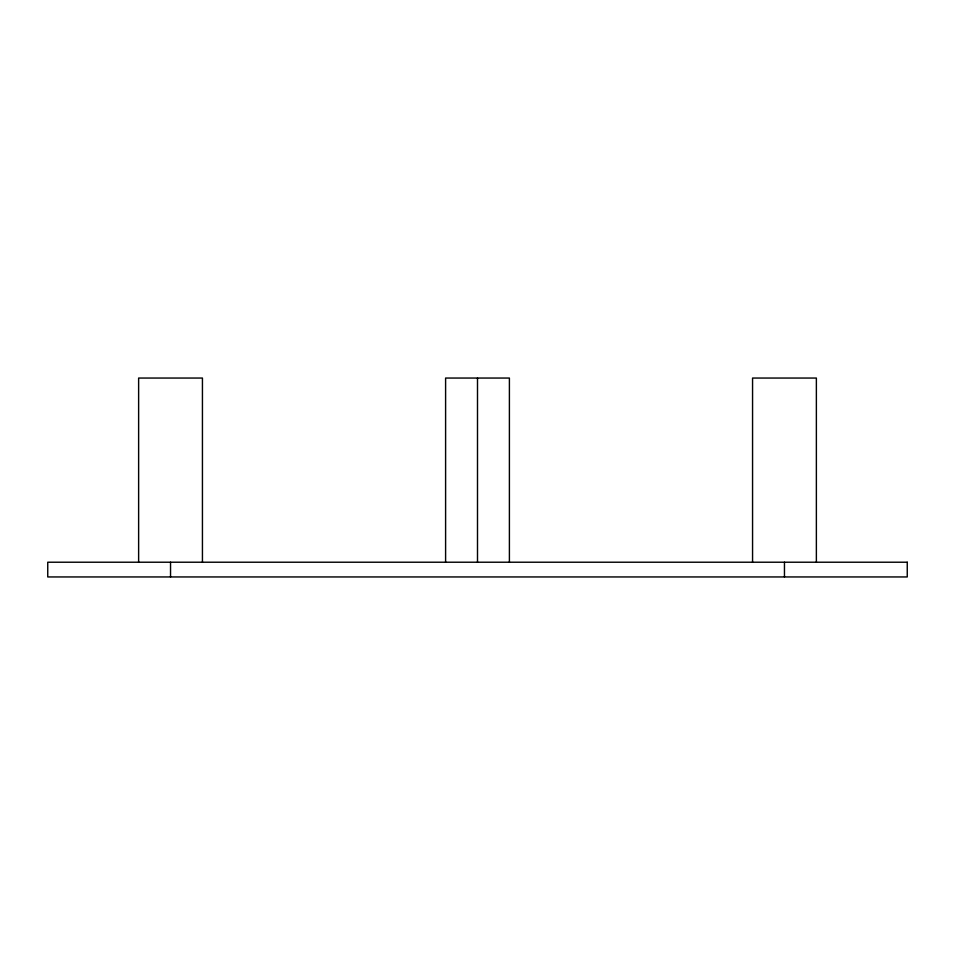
<?xml version="1.0" encoding="UTF-8"?>
<svg xmlns="http://www.w3.org/2000/svg" width="955" height="955" viewBox="0 0 955 955"><rect width="100%" height="100%" fill="white"/><g stroke="black" fill="none" stroke-linecap="round" stroke-linejoin="round"><path stroke-width="1.43" d="M816.37 562.22L816.37 378.049L752.564 378.049L752.564 562.22M784.461 562.22L784.461 576.951M509.397 562.22L509.397 378.049L445.603 378.049L445.603 562.22M477.5 378.049L477.5 562.22M202.436 562.22L202.436 378.049L138.63 378.049L138.63 562.22M170.539 562.22L170.539 576.951M907.25 562.22L47.75 562.22L47.75 576.951L907.25 576.951L907.25 562.22"/></g></svg>
